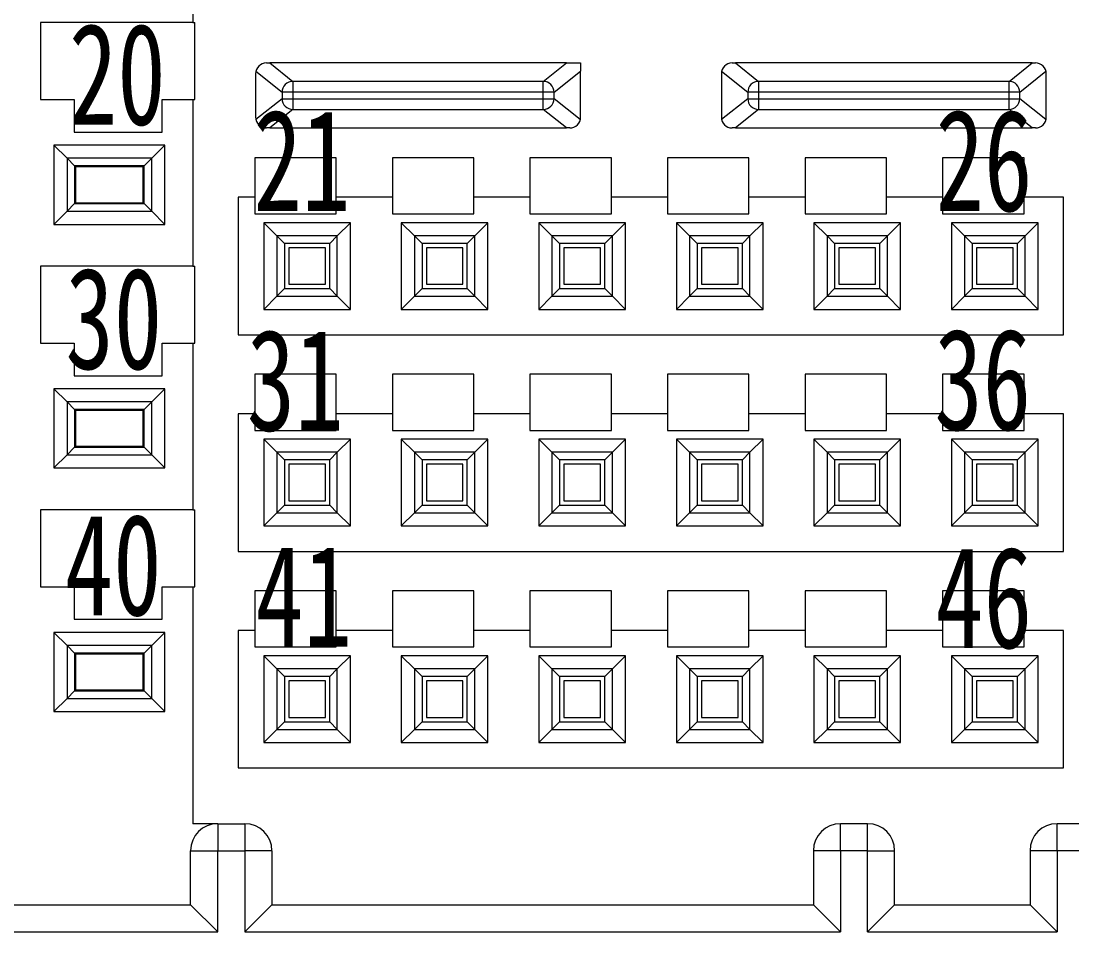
# Model space of a CAD drawing. Header units: inches. Extents: x 47316 to 59086, y 3141 to 11743.
# Drawn here: x 55402.85 to 55426.13, y 9775.68 to 9795.87 of the extents above; entities that cross this region are included whole.
import ezdxf

# ---------------------------------------------------------------- set-up
doc = ezdxf.new("R2010")
doc.units = ezdxf.units.IN
doc.header["$MEASUREMENT"] = 0
doc.layers.add('_BLACK_HOLE', color=7, linetype='Continuous')
doc.styles.get("Standard").update_dxf_attribs({"font": ''})
doc.styles.get('Standard').set_extended_font_data('SimSun')

msp = doc.modelspace()

# ---------------------------------------------------------------- linework, layer by layer
at = {"layer": '_BLACK_HOLE', "color": 0, "lineweight": 15, "ltscale": 0.076875}
for p, q in [((55406.65, 9799.531), (55406.65, 9795.841)), ((55406.65, 9794.131), (55406.65, 9790.441)), ((55406.65, 9788.731), (55406.65, 9785.041))]:
    msp.add_line(p, q, dxfattribs=at)
at = {"layer": '_BLACK_HOLE', "color": 0, "lineweight": 15, "ltscale": 0.035625}
for p, q in [((55403.275, 9795.841), (55403.275, 9794.131)), ((55406.695, 9794.131), (55406.695, 9795.841)), ((55403.275, 9790.441), (55403.275, 9788.731)), ((55406.695, 9788.731), (55406.695, 9790.441)), ((55403.275, 9785.041), (55403.275, 9783.331)), ((55406.695, 9783.331), (55406.695, 9785.041))]:
    msp.add_line(p, q, dxfattribs=at)
at = {"layer": '_BLACK_HOLE', "color": 0, "lineweight": 15, "ltscale": 0.070312}
for p, q in [((55406.65, 9795.841), (55403.275, 9795.841)), ((55406.65, 9790.441), (55403.275, 9790.441)), ((55406.65, 9785.041), (55403.275, 9785.041))]:
    msp.add_line(p, q, dxfattribs=at)
at = {"layer": '_BLACK_HOLE', "color": 0, "lineweight": 15, "ltscale": 0.000938416}
for p, q in [((55406.65, 9795.841), (55406.695, 9795.841)), ((55406.65, 9794.131), (55406.695, 9794.131)), ((55406.65, 9790.441), (55406.695, 9790.441)), ((55406.65, 9788.731), (55406.695, 9788.731)), ((55406.65, 9785.041), (55406.695, 9785.041)), ((55406.65, 9783.331), (55406.695, 9783.331))]:
    msp.add_line(p, q, dxfattribs=at)
at = {"layer": '_BLACK_HOLE', "color": 0, "lineweight": 15, "ltscale": 0.001556}
for p, q in [((55408.285, 9794.941), (55408.36, 9794.941)), ((55418.605, 9794.941), (55418.68, 9794.941)), ((55425.25, 9794.941), (55425.325, 9794.941)), ((55408.36, 9793.501), (55408.285, 9793.501)), ((55415.005, 9793.501), (55414.93, 9793.501)), ((55418.68, 9793.501), (55418.605, 9793.501)), ((55425.325, 9793.501), (55425.25, 9793.501))]:
    msp.add_line(p, q, dxfattribs=at)
at = {"layer": '_BLACK_HOLE', "color": 0, "lineweight": 15, "ltscale": 0.136887}
for p, q in [((55414.93, 9794.941), (55408.36, 9794.941)), ((55425.25, 9794.941), (55418.68, 9794.941)), ((55408.36, 9793.501), (55414.93, 9793.501)), ((55418.68, 9793.501), (55425.25, 9793.501))]:
    msp.add_line(p, q, dxfattribs=at)
at = {"layer": '_BLACK_HOLE', "color": 0, "lineweight": 15, "ltscale": 0.013626}
for p, q in [((55408.36, 9794.941), (55408.87, 9794.533)), ((55424.74, 9794.533), (55425.25, 9794.941)), ((55408.87, 9793.91), (55408.36, 9793.501)), ((55425.25, 9793.501), (55424.74, 9793.91))]:
    msp.add_line(p, q, dxfattribs=at)
at = {"layer": '_BLACK_HOLE', "color": 0, "lineweight": 15, "ltscale": 0.013627}
for p, q in [((55414.419, 9794.533), (55414.93, 9794.941)), ((55418.68, 9794.941), (55419.19, 9794.533))]:
    msp.add_line(p, q, dxfattribs=at)
at = {"layer": '_BLACK_HOLE', "color": 0, "lineweight": 15, "ltscale": 0.006557}
msp.add_line((55414.93, 9794.941), (55415.245, 9794.941), dxfattribs=at)
at = {"layer": '_BLACK_HOLE', "color": 0, "lineweight": 15, "ltscale": 0.003741}
msp.add_line((55415.245, 9794.941), (55415.245, 9794.762), dxfattribs=at)
at = {"layer": '_BLACK_HOLE', "color": 0, "lineweight": 15, "ltscale": 0.02}
for p, q in [((55408.045, 9794.701), (55408.045, 9793.741)), ((55418.365, 9794.701), (55418.365, 9793.741)), ((55425.565, 9793.741), (55425.565, 9794.701))]:
    msp.add_line(p, q, dxfattribs=at)
at = {"layer": '_BLACK_HOLE', "color": 0, "lineweight": 15, "ltscale": 0.015461}
for p, q in [((55408.051, 9794.757), (55408.631, 9794.293)), ((55418.371, 9794.757), (55418.951, 9794.293)), ((55424.979, 9794.293), (55425.559, 9794.757)), ((55408.631, 9794.15), (55408.051, 9793.686)), ((55415.239, 9793.686), (55414.659, 9794.15)), ((55418.951, 9794.15), (55418.371, 9793.686)), ((55425.559, 9793.686), (55424.979, 9794.15))]:
    msp.add_line(p, q, dxfattribs=at)
at = {"layer": '_BLACK_HOLE', "color": 0, "lineweight": 15, "ltscale": 0.015633}
msp.add_line((55414.659, 9794.293), (55415.245, 9794.762), dxfattribs=at)
at = {"layer": '_BLACK_HOLE', "color": 0, "lineweight": 15, "ltscale": 0.021259}
msp.add_line((55415.245, 9793.741), (55415.245, 9794.762), dxfattribs=at)
at = {"layer": '_BLACK_HOLE', "color": 0, "lineweight": 15, "ltscale": 0.115605}
for p, q in [((55414.419, 9794.533), (55408.87, 9794.533)), ((55424.74, 9794.533), (55419.19, 9794.533)), ((55414.419, 9794.293), (55408.87, 9794.293)), ((55408.87, 9794.15), (55414.419, 9794.15)), ((55424.74, 9794.293), (55419.19, 9794.293)), ((55419.19, 9794.15), (55424.74, 9794.15)), ((55408.87, 9793.91), (55414.419, 9793.91)), ((55419.19, 9793.91), (55424.74, 9793.91))]:
    msp.add_line(p, q, dxfattribs=at)
at = {"layer": '_BLACK_HOLE', "color": 0, "lineweight": 15, "ltscale": 0.004994}
for p, q in [((55408.87, 9794.533), (55408.87, 9794.293)), ((55414.419, 9794.293), (55414.419, 9794.533)), ((55419.19, 9794.533), (55419.19, 9794.293)), ((55424.74, 9794.293), (55424.74, 9794.533))]:
    msp.add_line(p, q, dxfattribs=at)
at = {"layer": '_BLACK_HOLE', "color": 0, "lineweight": 15, "ltscale": 0.015625}
for p, q in [((55403.275, 9794.131), (55404.025, 9794.131)), ((55403.275, 9788.731), (55404.025, 9788.731)), ((55403.275, 9783.331), (55404.025, 9783.331))]:
    msp.add_line(p, q, dxfattribs=at)
at = {"layer": '_BLACK_HOLE', "color": 0, "lineweight": 15, "ltscale": 0.015}
for p, q in [((55404.025, 9794.131), (55404.025, 9793.411)), ((55405.975, 9793.411), (55405.975, 9794.131)), ((55404.025, 9788.731), (55404.025, 9788.011)), ((55405.975, 9788.011), (55405.975, 9788.731)), ((55404.025, 9783.331), (55404.025, 9782.611)), ((55405.975, 9782.611), (55405.975, 9783.331))]:
    msp.add_line(p, q, dxfattribs=at)
at = {"layer": '_BLACK_HOLE', "color": 0, "lineweight": 15, "ltscale": 0.014063}
for p, q in [((55405.975, 9794.131), (55406.65, 9794.131)), ((55405.975, 9788.731), (55406.65, 9788.731)), ((55405.975, 9783.331), (55406.65, 9783.331))]:
    msp.add_line(p, q, dxfattribs=at)
at = {"layer": '_BLACK_HOLE', "color": 0, "lineweight": 15, "ltscale": 0.002988}
for p, q in [((55408.631, 9794.293), (55408.631, 9794.15)), ((55408.87, 9794.293), (55408.87, 9794.15)), ((55414.419, 9794.15), (55414.419, 9794.293)), ((55414.659, 9794.15), (55414.659, 9794.293)), ((55418.951, 9794.293), (55418.951, 9794.15)), ((55419.19, 9794.293), (55419.19, 9794.15)), ((55424.74, 9794.15), (55424.74, 9794.293)), ((55424.979, 9794.15), (55424.979, 9794.293))]:
    msp.add_line(p, q, dxfattribs=at)
at = {"layer": '_BLACK_HOLE', "color": 0, "lineweight": 15, "ltscale": 0.00499}
for p, q in [((55408.87, 9794.293), (55408.631, 9794.293)), ((55408.631, 9794.15), (55408.87, 9794.15)), ((55424.979, 9794.293), (55424.74, 9794.293)), ((55424.74, 9794.15), (55424.979, 9794.15))]:
    msp.add_line(p, q, dxfattribs=at)
at = {"layer": '_BLACK_HOLE', "color": 0, "lineweight": 15, "ltscale": 0.004993}
for p, q in [((55408.87, 9794.15), (55408.87, 9793.91)), ((55414.419, 9793.91), (55414.419, 9794.15)), ((55419.19, 9794.15), (55419.19, 9793.91)), ((55424.74, 9793.91), (55424.74, 9794.15))]:
    msp.add_line(p, q, dxfattribs=at)
at = {"layer": '_BLACK_HOLE', "color": 0, "lineweight": 15, "ltscale": 0.004991}
for p, q in [((55414.659, 9794.293), (55414.419, 9794.293)), ((55414.419, 9794.15), (55414.659, 9794.15)), ((55419.19, 9794.293), (55418.951, 9794.293)), ((55418.951, 9794.15), (55419.19, 9794.15))]:
    msp.add_line(p, q, dxfattribs=at)
at = {"layer": '_BLACK_HOLE', "color": 0, "lineweight": 15, "ltscale": 0.013628}
for p, q in [((55414.93, 9793.501), (55414.419, 9793.91)), ((55419.19, 9793.91), (55418.68, 9793.501))]:
    msp.add_line(p, q, dxfattribs=at)
at = {"layer": '_BLACK_HOLE', "color": 0, "lineweight": 15, "ltscale": 0.040625}
for p, q in [((55404.025, 9793.411), (55405.975, 9793.411)), ((55404.025, 9788.011), (55405.975, 9788.011)), ((55404.025, 9782.611), (55405.975, 9782.611))]:
    msp.add_line(p, q, dxfattribs=at)
at = {"layer": '_BLACK_HOLE', "color": 0, "lineweight": 15, "ltscale": 0.036501}
for p, q in [((55403.575, 9793.117), (55403.575, 9791.365)), ((55406.035, 9791.365), (55406.035, 9793.117)), ((55403.575, 9787.717), (55403.575, 9785.965)), ((55406.035, 9785.965), (55406.035, 9787.717)), ((55403.575, 9782.317), (55403.575, 9780.565)), ((55406.035, 9780.565), (55406.035, 9782.317))]:
    msp.add_line(p, q, dxfattribs=at)
at = {"layer": '_BLACK_HOLE', "color": 0, "lineweight": 15, "ltscale": 0.051251}
for p, q in [((55406.035, 9793.117), (55403.575, 9793.117)), ((55403.575, 9791.365), (55406.035, 9791.365)), ((55406.035, 9787.717), (55403.575, 9787.717)), ((55403.575, 9785.965), (55406.035, 9785.965)), ((55406.035, 9782.317), (55403.575, 9782.317)), ((55403.575, 9780.565), (55406.035, 9780.565))]:
    msp.add_line(p, q, dxfattribs=at)
at = {"layer": '_BLACK_HOLE', "color": 0, "lineweight": 15, "ltscale": 0.008536}
for p, q in [((55403.865, 9792.828), (55403.575, 9793.117)), ((55405.745, 9792.828), (55406.035, 9793.117)), ((55403.865, 9791.655), (55403.575, 9791.365)), ((55405.745, 9791.655), (55406.035, 9791.365)), ((55408.515, 9791.112), (55408.225, 9791.401)), ((55409.855, 9791.112), (55410.145, 9791.401)), ((55414.611, 9791.112), (55414.321, 9791.401)), ((55415.951, 9791.112), (55416.241, 9791.401)), ((55417.659, 9791.112), (55417.369, 9791.401)), ((55418.999, 9791.112), (55419.289, 9791.401)), ((55423.755, 9791.112), (55423.465, 9791.401)), ((55425.095, 9791.112), (55425.385, 9791.401)), ((55408.515, 9789.771), (55408.225, 9789.481)), ((55409.855, 9789.771), (55410.145, 9789.481)), ((55414.611, 9789.771), (55414.321, 9789.481)), ((55415.951, 9789.771), (55416.241, 9789.481)), ((55417.659, 9789.771), (55417.369, 9789.481)), ((55418.999, 9789.771), (55419.289, 9789.481)), ((55423.755, 9789.771), (55423.465, 9789.481)), ((55425.095, 9789.771), (55425.385, 9789.481)), ((55403.865, 9787.428), (55403.575, 9787.717)), ((55405.745, 9787.428), (55406.035, 9787.717)), ((55408.515, 9786.312), (55408.225, 9786.601)), ((55409.855, 9786.312), (55410.145, 9786.601)), ((55414.611, 9786.312), (55414.321, 9786.601)), ((55415.951, 9786.312), (55416.241, 9786.601)), ((55417.659, 9786.312), (55417.369, 9786.601)), ((55418.999, 9786.312), (55419.289, 9786.601)), ((55423.755, 9786.312), (55423.465, 9786.601)), ((55425.095, 9786.312), (55425.385, 9786.601)), ((55403.865, 9786.255), (55403.575, 9785.965)), ((55405.745, 9786.255), (55406.035, 9785.965)), ((55408.515, 9784.971), (55408.225, 9784.681)), ((55409.855, 9784.971), (55410.145, 9784.681)), ((55414.611, 9784.971), (55414.321, 9784.681)), ((55415.951, 9784.971), (55416.241, 9784.681)), ((55417.659, 9784.971), (55417.369, 9784.681)), ((55418.999, 9784.971), (55419.289, 9784.681)), ((55423.755, 9784.971), (55423.465, 9784.681)), ((55425.095, 9784.971), (55425.385, 9784.681)), ((55403.865, 9782.028), (55403.575, 9782.317)), ((55405.745, 9782.028), (55406.035, 9782.317)), ((55408.515, 9781.512), (55408.225, 9781.801)), ((55409.855, 9781.512), (55410.145, 9781.801)), ((55414.611, 9781.512), (55414.321, 9781.801)), ((55415.951, 9781.512), (55416.241, 9781.801)), ((55417.659, 9781.512), (55417.369, 9781.801)), ((55418.999, 9781.512), (55419.289, 9781.801)), ((55423.755, 9781.512), (55423.465, 9781.801)), ((55425.095, 9781.512), (55425.385, 9781.801)), ((55403.865, 9780.855), (55403.575, 9780.565)), ((55405.745, 9780.855), (55406.035, 9780.565)), ((55408.515, 9780.171), (55408.225, 9779.881)), ((55409.855, 9780.171), (55410.145, 9779.881)), ((55414.611, 9780.171), (55414.321, 9779.881)), ((55415.951, 9780.171), (55416.241, 9779.881)), ((55417.659, 9780.171), (55417.369, 9779.881)), ((55418.999, 9780.171), (55419.289, 9779.881)), ((55423.755, 9780.171), (55423.465, 9779.881)), ((55425.095, 9780.171), (55425.385, 9779.881))]:
    msp.add_line(p, q, dxfattribs=at)
at = {"layer": '_BLACK_HOLE', "color": 0, "lineweight": 15, "ltscale": 0.024429}
for p, q in [((55403.865, 9792.828), (55403.865, 9791.655)), ((55405.745, 9791.655), (55405.745, 9792.828)), ((55403.865, 9787.428), (55403.865, 9786.255)), ((55405.745, 9786.255), (55405.745, 9787.428)), ((55403.865, 9782.028), (55403.865, 9780.855)), ((55405.745, 9780.855), (55405.745, 9782.028))]:
    msp.add_line(p, q, dxfattribs=at)
at = {"layer": '_BLACK_HOLE', "color": 0, "lineweight": 15, "ltscale": 0.039178}
for p, q in [((55405.745, 9792.828), (55403.865, 9792.828)), ((55403.865, 9791.655), (55405.745, 9791.655)), ((55405.745, 9787.428), (55403.865, 9787.428)), ((55403.865, 9786.255), (55405.745, 9786.255)), ((55405.745, 9782.028), (55403.865, 9782.028)), ((55403.865, 9780.855), (55405.745, 9780.855))]:
    msp.add_line(p, q, dxfattribs=at)
at = {"layer": '_BLACK_HOLE', "color": 0, "lineweight": 15, "ltscale": 0.005}
for p, q in [((55404.034, 9792.658), (55403.865, 9792.828)), ((55405.576, 9792.658), (55405.745, 9792.828)), ((55404.034, 9791.825), (55403.865, 9791.655)), ((55405.576, 9791.825), (55405.745, 9791.655)), ((55408.684, 9790.942), (55408.515, 9791.112)), ((55409.686, 9790.942), (55409.855, 9791.112)), ((55411.732, 9790.942), (55411.563, 9791.112)), ((55412.734, 9790.942), (55412.903, 9791.112)), ((55414.78, 9790.942), (55414.611, 9791.112)), ((55415.782, 9790.942), (55415.951, 9791.112)), ((55417.828, 9790.942), (55417.659, 9791.112)), ((55418.83, 9790.942), (55418.999, 9791.112)), ((55420.876, 9790.942), (55420.707, 9791.112)), ((55421.878, 9790.942), (55422.047, 9791.112)), ((55423.924, 9790.942), (55423.755, 9791.112)), ((55424.926, 9790.942), (55425.095, 9791.112)), ((55408.684, 9789.941), (55408.515, 9789.771)), ((55409.686, 9789.941), (55409.855, 9789.771)), ((55411.732, 9789.941), (55411.563, 9789.771)), ((55412.734, 9789.941), (55412.903, 9789.771)), ((55414.78, 9789.941), (55414.611, 9789.771)), ((55415.782, 9789.941), (55415.951, 9789.771)), ((55417.828, 9789.941), (55417.659, 9789.771)), ((55418.83, 9789.941), (55418.999, 9789.771)), ((55420.876, 9789.941), (55420.707, 9789.771)), ((55421.878, 9789.941), (55422.047, 9789.771)), ((55423.924, 9789.941), (55423.755, 9789.771)), ((55424.926, 9789.941), (55425.095, 9789.771)), ((55404.034, 9787.258), (55403.865, 9787.428)), ((55405.576, 9787.258), (55405.745, 9787.428)), ((55404.034, 9786.425), (55403.865, 9786.255)), ((55405.576, 9786.425), (55405.745, 9786.255)), ((55408.684, 9786.142), (55408.515, 9786.312)), ((55409.686, 9786.142), (55409.855, 9786.312)), ((55411.732, 9786.142), (55411.563, 9786.312)), ((55412.734, 9786.142), (55412.903, 9786.312)), ((55414.78, 9786.142), (55414.611, 9786.312)), ((55415.782, 9786.142), (55415.951, 9786.312)), ((55417.828, 9786.142), (55417.659, 9786.312)), ((55418.83, 9786.142), (55418.999, 9786.312)), ((55420.876, 9786.142), (55420.707, 9786.312)), ((55421.878, 9786.142), (55422.047, 9786.312)), ((55423.924, 9786.142), (55423.755, 9786.312)), ((55424.926, 9786.142), (55425.095, 9786.312)), ((55408.684, 9785.141), (55408.515, 9784.971)), ((55409.686, 9785.141), (55409.855, 9784.971)), ((55411.732, 9785.141), (55411.563, 9784.971)), ((55412.734, 9785.141), (55412.903, 9784.971)), ((55414.78, 9785.141), (55414.611, 9784.971)), ((55415.782, 9785.141), (55415.951, 9784.971)), ((55417.828, 9785.141), (55417.659, 9784.971)), ((55418.83, 9785.141), (55418.999, 9784.971)), ((55420.876, 9785.141), (55420.707, 9784.971)), ((55421.878, 9785.141), (55422.047, 9784.971)), ((55423.924, 9785.141), (55423.755, 9784.971)), ((55424.926, 9785.141), (55425.095, 9784.971)), ((55404.034, 9781.858), (55403.865, 9782.028)), ((55405.576, 9781.858), (55405.745, 9782.028)), ((55408.684, 9781.342), (55408.515, 9781.512)), ((55409.686, 9781.342), (55409.855, 9781.512)), ((55411.732, 9781.342), (55411.563, 9781.512)), ((55412.734, 9781.342), (55412.903, 9781.512)), ((55414.78, 9781.342), (55414.611, 9781.512)), ((55415.782, 9781.342), (55415.951, 9781.512)), ((55417.828, 9781.342), (55417.659, 9781.512)), ((55418.83, 9781.342), (55418.999, 9781.512)), ((55420.876, 9781.342), (55420.707, 9781.512)), ((55421.878, 9781.342), (55422.047, 9781.512)), ((55423.924, 9781.342), (55423.755, 9781.512)), ((55424.926, 9781.342), (55425.095, 9781.512)), ((55404.034, 9781.025), (55403.865, 9780.855)), ((55405.576, 9781.025), (55405.745, 9780.855)), ((55408.684, 9780.341), (55408.515, 9780.171)), ((55409.686, 9780.341), (55409.855, 9780.171)), ((55411.732, 9780.341), (55411.563, 9780.171)), ((55412.734, 9780.341), (55412.903, 9780.171)), ((55414.78, 9780.341), (55414.611, 9780.171)), ((55415.782, 9780.341), (55415.951, 9780.171)), ((55417.828, 9780.341), (55417.659, 9780.171)), ((55418.83, 9780.341), (55418.999, 9780.171)), ((55420.876, 9780.341), (55420.707, 9780.171)), ((55421.878, 9780.341), (55422.047, 9780.171)), ((55423.924, 9780.341), (55423.755, 9780.171)), ((55424.926, 9780.341), (55425.095, 9780.171))]:
    msp.add_line(p, q, dxfattribs=at)
at = {"layer": '_BLACK_HOLE', "color": 0, "lineweight": 15, "ltscale": 0.01825}
for p, q in [((55408.027, 9792.841), (55408.027, 9791.965)), ((55409.833, 9791.965), (55409.833, 9792.841)), ((55411.075, 9792.841), (55411.075, 9791.965)), ((55412.881, 9791.965), (55412.881, 9792.841)), ((55414.123, 9792.841), (55414.123, 9791.965)), ((55415.929, 9791.965), (55415.929, 9792.841)), ((55417.171, 9792.841), (55417.171, 9791.965)), ((55418.977, 9791.965), (55418.977, 9792.841)), ((55420.219, 9792.841), (55420.219, 9791.965)), ((55422.025, 9791.965), (55422.025, 9792.841)), ((55423.267, 9792.841), (55423.267, 9791.965)), ((55425.073, 9791.965), (55425.073, 9792.841)), ((55425.949, 9791.965), (55425.073, 9791.965)), ((55408.027, 9788.041), (55408.027, 9787.165)), ((55409.833, 9787.165), (55409.833, 9788.041)), ((55411.075, 9788.041), (55411.075, 9787.165)), ((55412.881, 9787.165), (55412.881, 9788.041)), ((55414.123, 9788.041), (55414.123, 9787.165)), ((55415.929, 9787.165), (55415.929, 9788.041)), ((55417.171, 9788.041), (55417.171, 9787.165)), ((55418.977, 9787.165), (55418.977, 9788.041)), ((55420.219, 9788.041), (55420.219, 9787.165)), ((55422.025, 9787.165), (55422.025, 9788.041)), ((55423.267, 9788.041), (55423.267, 9787.165)), ((55425.073, 9787.165), (55425.073, 9788.041)), ((55425.949, 9787.165), (55425.073, 9787.165)), ((55408.027, 9783.241), (55408.027, 9782.365)), ((55409.833, 9782.365), (55409.833, 9783.241)), ((55411.075, 9783.241), (55411.075, 9782.365)), ((55412.881, 9782.365), (55412.881, 9783.241)), ((55414.123, 9783.241), (55414.123, 9782.365)), ((55415.929, 9782.365), (55415.929, 9783.241)), ((55417.171, 9783.241), (55417.171, 9782.365)), ((55418.977, 9782.365), (55418.977, 9783.241)), ((55420.219, 9783.241), (55420.219, 9782.365)), ((55422.025, 9782.365), (55422.025, 9783.241)), ((55423.267, 9783.241), (55423.267, 9782.365)), ((55425.073, 9782.365), (55425.073, 9783.241)), ((55425.949, 9782.365), (55425.073, 9782.365))]:
    msp.add_line(p, q, dxfattribs=at)
at = {"layer": '_BLACK_HOLE', "color": 0, "lineweight": 15, "ltscale": 0.037625}
for p, q in [((55409.833, 9792.841), (55408.027, 9792.841)), ((55412.881, 9792.841), (55411.075, 9792.841)), ((55415.929, 9792.841), (55414.123, 9792.841)), ((55418.977, 9792.841), (55417.171, 9792.841)), ((55422.025, 9792.841), (55420.219, 9792.841)), ((55425.073, 9792.841), (55423.267, 9792.841)), ((55408.027, 9791.599), (55409.833, 9791.599)), ((55411.075, 9791.599), (55412.881, 9791.599)), ((55414.123, 9791.599), (55415.929, 9791.599)), ((55417.171, 9791.599), (55418.977, 9791.599)), ((55420.219, 9791.599), (55422.025, 9791.599)), ((55423.267, 9791.599), (55425.073, 9791.599)), ((55409.833, 9788.041), (55408.027, 9788.041)), ((55412.881, 9788.041), (55411.075, 9788.041)), ((55415.929, 9788.041), (55414.123, 9788.041)), ((55418.977, 9788.041), (55417.171, 9788.041)), ((55422.025, 9788.041), (55420.219, 9788.041)), ((55425.073, 9788.041), (55423.267, 9788.041)), ((55408.027, 9786.799), (55409.833, 9786.799)), ((55411.075, 9786.799), (55412.881, 9786.799)), ((55414.123, 9786.799), (55415.929, 9786.799)), ((55417.171, 9786.799), (55418.977, 9786.799)), ((55420.219, 9786.799), (55422.025, 9786.799)), ((55423.267, 9786.799), (55425.073, 9786.799)), ((55409.833, 9783.241), (55408.027, 9783.241)), ((55412.881, 9783.241), (55411.075, 9783.241)), ((55415.929, 9783.241), (55414.123, 9783.241)), ((55418.977, 9783.241), (55417.171, 9783.241)), ((55422.025, 9783.241), (55420.219, 9783.241)), ((55425.073, 9783.241), (55423.267, 9783.241)), ((55408.027, 9781.999), (55409.833, 9781.999)), ((55411.075, 9781.999), (55412.881, 9781.999)), ((55414.123, 9781.999), (55415.929, 9781.999)), ((55417.171, 9781.999), (55418.977, 9781.999)), ((55420.219, 9781.999), (55422.025, 9781.999)), ((55423.267, 9781.999), (55425.073, 9781.999))]:
    msp.add_line(p, q, dxfattribs=at)
at = {"layer": '_BLACK_HOLE', "color": 0, "lineweight": 15, "ltscale": 0.017358}
for p, q in [((55404.034, 9792.658), (55404.034, 9791.825)), ((55405.576, 9791.825), (55405.576, 9792.658)), ((55404.034, 9787.258), (55404.034, 9786.425)), ((55405.576, 9786.425), (55405.576, 9787.258)), ((55404.034, 9781.858), (55404.034, 9781.025)), ((55405.576, 9781.025), (55405.576, 9781.858))]:
    msp.add_line(p, q, dxfattribs=at)
at = {"layer": '_BLACK_HOLE', "color": 0, "lineweight": 15, "ltscale": 0.032108}
for p, q in [((55405.576, 9792.658), (55404.034, 9792.658)), ((55404.034, 9791.825), (55405.576, 9791.825)), ((55405.576, 9787.258), (55404.034, 9787.258)), ((55404.034, 9786.425), (55405.576, 9786.425)), ((55405.576, 9781.858), (55404.034, 9781.858)), ((55404.034, 9781.025), (55405.576, 9781.025))]:
    msp.add_line(p, q, dxfattribs=at)
at = {"layer": '_BLACK_HOLE', "color": 0, "lineweight": 15, "ltscale": 0.016499}
for p, q in [((55404.055, 9792.637), (55404.055, 9791.845)), ((55405.555, 9791.845), (55405.555, 9792.637)), ((55404.055, 9787.237), (55404.055, 9786.445)), ((55405.555, 9786.445), (55405.555, 9787.237)), ((55404.055, 9781.837), (55404.055, 9781.045)), ((55405.555, 9781.045), (55405.555, 9781.837))]:
    msp.add_line(p, q, dxfattribs=at)
at = {"layer": '_BLACK_HOLE', "color": 0, "lineweight": 15, "ltscale": 0.03125}
for p, q in [((55405.555, 9792.637), (55404.055, 9792.637)), ((55404.055, 9791.845), (55405.555, 9791.845)), ((55405.555, 9787.237), (55404.055, 9787.237)), ((55404.055, 9786.445), (55405.555, 9786.445)), ((55405.555, 9781.837), (55404.055, 9781.837)), ((55404.055, 9781.045), (55405.555, 9781.045))]:
    msp.add_line(p, q, dxfattribs=at)
at = {"layer": '_BLACK_HOLE', "color": 0, "lineweight": 15, "ltscale": 0.063499}
for p, q in [((55407.661, 9791.965), (55407.661, 9788.917)), ((55425.949, 9788.917), (55425.949, 9791.965)), ((55407.661, 9787.165), (55407.661, 9784.117)), ((55425.949, 9784.117), (55425.949, 9787.165)), ((55407.661, 9782.365), (55407.661, 9779.317)), ((55425.949, 9779.317), (55425.949, 9782.365))]:
    msp.add_line(p, q, dxfattribs=at)
at = {"layer": '_BLACK_HOLE', "color": 0, "lineweight": 15, "ltscale": 0.007625}
for p, q in [((55408.027, 9791.965), (55407.661, 9791.965)), ((55408.027, 9791.965), (55408.027, 9791.599)), ((55409.833, 9791.599), (55409.833, 9791.965)), ((55411.075, 9791.965), (55411.075, 9791.599)), ((55412.881, 9791.599), (55412.881, 9791.965)), ((55414.123, 9791.965), (55414.123, 9791.599)), ((55415.929, 9791.599), (55415.929, 9791.965)), ((55417.171, 9791.965), (55417.171, 9791.599)), ((55418.977, 9791.599), (55418.977, 9791.965)), ((55420.219, 9791.965), (55420.219, 9791.599)), ((55422.025, 9791.599), (55422.025, 9791.965)), ((55423.267, 9791.965), (55423.267, 9791.599)), ((55425.073, 9791.599), (55425.073, 9791.965)), ((55408.027, 9787.165), (55407.661, 9787.165)), ((55408.027, 9787.165), (55408.027, 9786.799)), ((55409.833, 9786.799), (55409.833, 9787.165)), ((55411.075, 9787.165), (55411.075, 9786.799)), ((55412.881, 9786.799), (55412.881, 9787.165)), ((55414.123, 9787.165), (55414.123, 9786.799)), ((55415.929, 9786.799), (55415.929, 9787.165)), ((55417.171, 9787.165), (55417.171, 9786.799)), ((55418.977, 9786.799), (55418.977, 9787.165)), ((55420.219, 9787.165), (55420.219, 9786.799)), ((55422.025, 9786.799), (55422.025, 9787.165)), ((55423.267, 9787.165), (55423.267, 9786.799)), ((55425.073, 9786.799), (55425.073, 9787.165)), ((55408.027, 9782.365), (55407.661, 9782.365)), ((55408.027, 9782.365), (55408.027, 9781.999)), ((55409.833, 9781.999), (55409.833, 9782.365)), ((55411.075, 9782.365), (55411.075, 9781.999)), ((55412.881, 9781.999), (55412.881, 9782.365)), ((55414.123, 9782.365), (55414.123, 9781.999)), ((55415.929, 9781.999), (55415.929, 9782.365)), ((55417.171, 9782.365), (55417.171, 9781.999)), ((55418.977, 9781.999), (55418.977, 9782.365)), ((55420.219, 9782.365), (55420.219, 9781.999)), ((55422.025, 9781.999), (55422.025, 9782.365)), ((55423.267, 9782.365), (55423.267, 9781.999)), ((55425.073, 9781.999), (55425.073, 9782.365))]:
    msp.add_line(p, q, dxfattribs=at)
at = {"layer": '_BLACK_HOLE', "color": 0, "lineweight": 15, "ltscale": 0.025874}
for p, q in [((55411.075, 9791.965), (55409.833, 9791.965)), ((55417.171, 9791.965), (55415.929, 9791.965)), ((55420.219, 9791.965), (55418.977, 9791.965)), ((55411.075, 9787.165), (55409.833, 9787.165)), ((55417.171, 9787.165), (55415.929, 9787.165)), ((55420.219, 9787.165), (55418.977, 9787.165)), ((55411.075, 9782.365), (55409.833, 9782.365)), ((55417.171, 9782.365), (55415.929, 9782.365)), ((55420.219, 9782.365), (55418.977, 9782.365))]:
    msp.add_line(p, q, dxfattribs=at)
at = {"layer": '_BLACK_HOLE', "color": 0, "lineweight": 15, "ltscale": 0.025876}
for p, q in [((55414.123, 9791.965), (55412.881, 9791.965)), ((55423.267, 9791.965), (55422.025, 9791.965)), ((55414.123, 9787.165), (55412.881, 9787.165)), ((55423.267, 9787.165), (55422.025, 9787.165)), ((55414.123, 9782.365), (55412.881, 9782.365)), ((55423.267, 9782.365), (55422.025, 9782.365))]:
    msp.add_line(p, q, dxfattribs=at)
at = {"layer": '_BLACK_HOLE', "color": 0, "lineweight": 15, "ltscale": 0.039999}
for p, q in [((55408.225, 9791.401), (55408.225, 9789.481)), ((55410.145, 9789.481), (55410.145, 9791.401)), ((55411.273, 9791.401), (55411.273, 9789.481)), ((55413.193, 9791.401), (55411.273, 9791.401)), ((55413.193, 9789.481), (55413.193, 9791.401)), ((55414.321, 9791.401), (55414.321, 9789.481)), ((55416.241, 9789.481), (55416.241, 9791.401)), ((55417.369, 9791.401), (55417.369, 9789.481)), ((55419.289, 9789.481), (55419.289, 9791.401)), ((55420.417, 9791.401), (55420.417, 9789.481)), ((55422.337, 9791.401), (55420.417, 9791.401)), ((55422.337, 9789.481), (55422.337, 9791.401)), ((55423.465, 9791.401), (55423.465, 9789.481)), ((55425.385, 9789.481), (55425.385, 9791.401)), ((55411.273, 9789.481), (55413.193, 9789.481)), ((55420.417, 9789.481), (55422.337, 9789.481)), ((55408.225, 9786.601), (55408.225, 9784.681)), ((55410.145, 9784.681), (55410.145, 9786.601)), ((55411.273, 9786.601), (55411.273, 9784.681)), ((55413.193, 9786.601), (55411.273, 9786.601)), ((55413.193, 9784.681), (55413.193, 9786.601)), ((55414.321, 9786.601), (55414.321, 9784.681)), ((55416.241, 9784.681), (55416.241, 9786.601)), ((55417.369, 9786.601), (55417.369, 9784.681)), ((55419.289, 9784.681), (55419.289, 9786.601)), ((55420.417, 9786.601), (55420.417, 9784.681)), ((55422.337, 9786.601), (55420.417, 9786.601)), ((55422.337, 9784.681), (55422.337, 9786.601)), ((55423.465, 9786.601), (55423.465, 9784.681)), ((55425.385, 9784.681), (55425.385, 9786.601)), ((55411.273, 9784.681), (55413.193, 9784.681)), ((55420.417, 9784.681), (55422.337, 9784.681)), ((55408.225, 9781.801), (55408.225, 9779.881)), ((55410.145, 9779.881), (55410.145, 9781.801)), ((55411.273, 9781.801), (55411.273, 9779.881)), ((55413.193, 9781.801), (55411.273, 9781.801)), ((55413.193, 9779.881), (55413.193, 9781.801)), ((55414.321, 9781.801), (55414.321, 9779.881)), ((55416.241, 9779.881), (55416.241, 9781.801)), ((55417.369, 9781.801), (55417.369, 9779.881)), ((55419.289, 9779.881), (55419.289, 9781.801)), ((55420.417, 9781.801), (55420.417, 9779.881)), ((55422.337, 9781.801), (55420.417, 9781.801)), ((55422.337, 9779.881), (55422.337, 9781.801)), ((55423.465, 9781.801), (55423.465, 9779.881)), ((55425.385, 9779.881), (55425.385, 9781.801)), ((55411.273, 9779.881), (55413.193, 9779.881)), ((55420.417, 9779.881), (55422.337, 9779.881))]:
    msp.add_line(p, q, dxfattribs=at)
at = {"layer": '_BLACK_HOLE', "color": 0, "lineweight": 15, "ltscale": 0.040001}
for p, q in [((55410.145, 9791.401), (55408.225, 9791.401)), ((55416.241, 9791.401), (55414.321, 9791.401)), ((55419.289, 9791.401), (55417.369, 9791.401)), ((55425.385, 9791.401), (55423.465, 9791.401)), ((55408.225, 9789.481), (55410.145, 9789.481)), ((55414.321, 9789.481), (55416.241, 9789.481)), ((55417.369, 9789.481), (55419.289, 9789.481)), ((55423.465, 9789.481), (55425.385, 9789.481)), ((55410.145, 9786.601), (55408.225, 9786.601)), ((55416.241, 9786.601), (55414.321, 9786.601)), ((55419.289, 9786.601), (55417.369, 9786.601)), ((55425.385, 9786.601), (55423.465, 9786.601)), ((55408.225, 9784.681), (55410.145, 9784.681)), ((55414.321, 9784.681), (55416.241, 9784.681)), ((55417.369, 9784.681), (55419.289, 9784.681)), ((55423.465, 9784.681), (55425.385, 9784.681)), ((55410.145, 9781.801), (55408.225, 9781.801)), ((55416.241, 9781.801), (55414.321, 9781.801)), ((55419.289, 9781.801), (55417.369, 9781.801)), ((55425.385, 9781.801), (55423.465, 9781.801)), ((55408.225, 9779.881), (55410.145, 9779.881)), ((55414.321, 9779.881), (55416.241, 9779.881)), ((55417.369, 9779.881), (55419.289, 9779.881)), ((55423.465, 9779.881), (55425.385, 9779.881))]:
    msp.add_line(p, q, dxfattribs=at)
at = {"layer": '_BLACK_HOLE', "color": 0, "lineweight": 15, "ltscale": 0.008535}
for p, q in [((55411.563, 9791.112), (55411.273, 9791.401)), ((55412.903, 9791.112), (55413.193, 9791.401)), ((55420.707, 9791.112), (55420.417, 9791.401)), ((55422.047, 9791.112), (55422.337, 9791.401)), ((55411.563, 9789.771), (55411.273, 9789.481)), ((55412.903, 9789.771), (55413.193, 9789.481)), ((55420.707, 9789.771), (55420.417, 9789.481)), ((55422.047, 9789.771), (55422.337, 9789.481)), ((55411.563, 9786.312), (55411.273, 9786.601)), ((55412.903, 9786.312), (55413.193, 9786.601)), ((55420.707, 9786.312), (55420.417, 9786.601)), ((55422.047, 9786.312), (55422.337, 9786.601)), ((55411.563, 9784.971), (55411.273, 9784.681)), ((55412.903, 9784.971), (55413.193, 9784.681)), ((55420.707, 9784.971), (55420.417, 9784.681)), ((55422.047, 9784.971), (55422.337, 9784.681)), ((55411.563, 9781.512), (55411.273, 9781.801)), ((55412.903, 9781.512), (55413.193, 9781.801)), ((55420.707, 9781.512), (55420.417, 9781.801)), ((55422.047, 9781.512), (55422.337, 9781.801)), ((55411.563, 9780.171), (55411.273, 9779.881)), ((55412.903, 9780.171), (55413.193, 9779.881)), ((55420.707, 9780.171), (55420.417, 9779.881)), ((55422.047, 9780.171), (55422.337, 9779.881))]:
    msp.add_line(p, q, dxfattribs=at)
at = {"layer": '_BLACK_HOLE', "color": 0, "lineweight": 15, "ltscale": 0.02793}
for p, q in [((55408.515, 9791.112), (55408.515, 9789.771)), ((55409.855, 9789.771), (55409.855, 9791.112)), ((55411.563, 9791.112), (55411.563, 9789.771)), ((55412.903, 9791.112), (55411.563, 9791.112)), ((55412.903, 9789.771), (55412.903, 9791.112)), ((55414.611, 9791.112), (55414.611, 9789.771)), ((55415.951, 9789.771), (55415.951, 9791.112)), ((55417.659, 9791.112), (55417.659, 9789.771)), ((55418.999, 9789.771), (55418.999, 9791.112)), ((55420.707, 9791.112), (55420.707, 9789.771)), ((55422.047, 9791.112), (55420.707, 9791.112)), ((55422.047, 9789.771), (55422.047, 9791.112)), ((55423.755, 9791.112), (55423.755, 9789.771)), ((55425.095, 9789.771), (55425.095, 9791.112)), ((55411.563, 9789.771), (55412.903, 9789.771)), ((55420.707, 9789.771), (55422.047, 9789.771)), ((55412.903, 9786.312), (55411.563, 9786.312)), ((55422.047, 9786.312), (55420.707, 9786.312)), ((55411.563, 9784.971), (55412.903, 9784.971)), ((55420.707, 9784.971), (55422.047, 9784.971)), ((55412.903, 9781.512), (55411.563, 9781.512)), ((55422.047, 9781.512), (55420.707, 9781.512)), ((55411.563, 9780.171), (55412.903, 9780.171)), ((55420.707, 9780.171), (55422.047, 9780.171))]:
    msp.add_line(p, q, dxfattribs=at)
at = {"layer": '_BLACK_HOLE', "color": 0, "lineweight": 15, "ltscale": 0.027928}
for p, q in [((55409.855, 9791.112), (55408.515, 9791.112)), ((55415.951, 9791.112), (55414.611, 9791.112)), ((55418.999, 9791.112), (55417.659, 9791.112)), ((55425.095, 9791.112), (55423.755, 9791.112)), ((55408.515, 9789.771), (55409.855, 9789.771)), ((55414.611, 9789.771), (55415.951, 9789.771)), ((55417.659, 9789.771), (55418.999, 9789.771)), ((55423.755, 9789.771), (55425.095, 9789.771)), ((55408.515, 9786.312), (55408.515, 9784.971)), ((55409.855, 9786.312), (55408.515, 9786.312)), ((55409.855, 9784.971), (55409.855, 9786.312)), ((55411.563, 9786.312), (55411.563, 9784.971)), ((55412.903, 9784.971), (55412.903, 9786.312)), ((55414.611, 9786.312), (55414.611, 9784.971)), ((55415.951, 9786.312), (55414.611, 9786.312)), ((55415.951, 9784.971), (55415.951, 9786.312)), ((55417.659, 9786.312), (55417.659, 9784.971)), ((55418.999, 9786.312), (55417.659, 9786.312)), ((55418.999, 9784.971), (55418.999, 9786.312)), ((55420.707, 9786.312), (55420.707, 9784.971)), ((55422.047, 9784.971), (55422.047, 9786.312)), ((55423.755, 9786.312), (55423.755, 9784.971)), ((55425.095, 9786.312), (55423.755, 9786.312)), ((55425.095, 9784.971), (55425.095, 9786.312)), ((55408.515, 9784.971), (55409.855, 9784.971)), ((55414.611, 9784.971), (55415.951, 9784.971)), ((55417.659, 9784.971), (55418.999, 9784.971)), ((55423.755, 9784.971), (55425.095, 9784.971)), ((55408.515, 9781.512), (55408.515, 9780.171)), ((55409.855, 9781.512), (55408.515, 9781.512)), ((55409.855, 9780.171), (55409.855, 9781.512)), ((55411.563, 9781.512), (55411.563, 9780.171)), ((55412.903, 9780.171), (55412.903, 9781.512)), ((55414.611, 9781.512), (55414.611, 9780.171)), ((55415.951, 9781.512), (55414.611, 9781.512)), ((55415.951, 9780.171), (55415.951, 9781.512)), ((55417.659, 9781.512), (55417.659, 9780.171)), ((55418.999, 9781.512), (55417.659, 9781.512)), ((55418.999, 9780.171), (55418.999, 9781.512)), ((55420.707, 9781.512), (55420.707, 9780.171)), ((55422.047, 9780.171), (55422.047, 9781.512)), ((55423.755, 9781.512), (55423.755, 9780.171)), ((55425.095, 9781.512), (55423.755, 9781.512)), ((55425.095, 9780.171), (55425.095, 9781.512)), ((55408.515, 9780.171), (55409.855, 9780.171)), ((55414.611, 9780.171), (55415.951, 9780.171)), ((55417.659, 9780.171), (55418.999, 9780.171)), ((55423.755, 9780.171), (55425.095, 9780.171))]:
    msp.add_line(p, q, dxfattribs=at)
at = {"layer": '_BLACK_HOLE', "color": 0, "lineweight": 15, "ltscale": 0.020857}
for p, q in [((55408.684, 9790.942), (55408.684, 9789.941)), ((55409.686, 9790.942), (55408.684, 9790.942)), ((55409.686, 9789.941), (55409.686, 9790.942)), ((55411.732, 9790.942), (55411.732, 9789.941)), ((55412.734, 9789.941), (55412.734, 9790.942)), ((55414.78, 9790.942), (55414.78, 9789.941)), ((55415.782, 9790.942), (55414.78, 9790.942)), ((55415.782, 9789.941), (55415.782, 9790.942)), ((55417.828, 9790.942), (55417.828, 9789.941)), ((55418.83, 9790.942), (55417.828, 9790.942)), ((55418.83, 9789.941), (55418.83, 9790.942)), ((55420.876, 9790.942), (55420.876, 9789.941)), ((55421.878, 9789.941), (55421.878, 9790.942)), ((55423.924, 9790.942), (55423.924, 9789.941)), ((55424.926, 9790.942), (55423.924, 9790.942)), ((55424.926, 9789.941), (55424.926, 9790.942)), ((55408.684, 9789.941), (55409.686, 9789.941)), ((55414.78, 9789.941), (55415.782, 9789.941)), ((55417.828, 9789.941), (55418.83, 9789.941)), ((55423.924, 9789.941), (55424.926, 9789.941)), ((55408.684, 9786.142), (55408.684, 9785.141)), ((55409.686, 9786.142), (55408.684, 9786.142)), ((55409.686, 9785.141), (55409.686, 9786.142)), ((55411.732, 9786.142), (55411.732, 9785.141)), ((55412.734, 9785.141), (55412.734, 9786.142)), ((55414.78, 9786.142), (55414.78, 9785.141)), ((55415.782, 9786.142), (55414.78, 9786.142)), ((55415.782, 9785.141), (55415.782, 9786.142)), ((55417.828, 9786.142), (55417.828, 9785.141)), ((55418.83, 9786.142), (55417.828, 9786.142)), ((55418.83, 9785.141), (55418.83, 9786.142)), ((55420.876, 9786.142), (55420.876, 9785.141)), ((55421.878, 9785.141), (55421.878, 9786.142)), ((55423.924, 9786.142), (55423.924, 9785.141)), ((55424.926, 9786.142), (55423.924, 9786.142)), ((55424.926, 9785.141), (55424.926, 9786.142)), ((55408.684, 9785.141), (55409.686, 9785.141)), ((55414.78, 9785.141), (55415.782, 9785.141)), ((55417.828, 9785.141), (55418.83, 9785.141)), ((55423.924, 9785.141), (55424.926, 9785.141)), ((55408.684, 9781.342), (55408.684, 9780.341)), ((55409.686, 9781.342), (55408.684, 9781.342)), ((55409.686, 9780.341), (55409.686, 9781.342)), ((55411.732, 9781.342), (55411.732, 9780.341)), ((55412.734, 9780.341), (55412.734, 9781.342)), ((55414.78, 9781.342), (55414.78, 9780.341)), ((55415.782, 9781.342), (55414.78, 9781.342)), ((55415.782, 9780.341), (55415.782, 9781.342)), ((55417.828, 9781.342), (55417.828, 9780.341)), ((55418.83, 9781.342), (55417.828, 9781.342)), ((55418.83, 9780.341), (55418.83, 9781.342)), ((55420.876, 9781.342), (55420.876, 9780.341)), ((55421.878, 9780.341), (55421.878, 9781.342)), ((55423.924, 9781.342), (55423.924, 9780.341)), ((55424.926, 9781.342), (55423.924, 9781.342)), ((55424.926, 9780.341), (55424.926, 9781.342)), ((55408.684, 9780.341), (55409.686, 9780.341)), ((55414.78, 9780.341), (55415.782, 9780.341)), ((55417.828, 9780.341), (55418.83, 9780.341)), ((55423.924, 9780.341), (55424.926, 9780.341))]:
    msp.add_line(p, q, dxfattribs=at)
at = {"layer": '_BLACK_HOLE', "color": 0, "lineweight": 15, "ltscale": 0.016875}
for p, q in [((55408.78, 9790.846), (55408.78, 9790.036)), ((55409.59, 9790.846), (55408.78, 9790.846)), ((55409.59, 9790.036), (55409.59, 9790.846)), ((55411.828, 9790.846), (55411.828, 9790.036)), ((55412.638, 9790.036), (55412.638, 9790.846)), ((55414.876, 9790.846), (55414.876, 9790.036)), ((55415.686, 9790.846), (55414.876, 9790.846)), ((55415.686, 9790.036), (55415.686, 9790.846)), ((55417.924, 9790.846), (55417.924, 9790.036)), ((55418.734, 9790.846), (55417.924, 9790.846)), ((55418.734, 9790.036), (55418.734, 9790.846)), ((55420.972, 9790.846), (55420.972, 9790.036)), ((55421.782, 9790.036), (55421.782, 9790.846)), ((55424.02, 9790.846), (55424.02, 9790.036)), ((55424.83, 9790.846), (55424.02, 9790.846)), ((55424.83, 9790.036), (55424.83, 9790.846)), ((55408.78, 9790.036), (55409.59, 9790.036)), ((55414.876, 9790.036), (55415.686, 9790.036)), ((55417.924, 9790.036), (55418.734, 9790.036)), ((55424.02, 9790.036), (55424.83, 9790.036)), ((55408.78, 9786.046), (55408.78, 9785.236)), ((55409.59, 9786.046), (55408.78, 9786.046)), ((55409.59, 9785.236), (55409.59, 9786.046)), ((55411.828, 9786.046), (55411.828, 9785.236)), ((55412.638, 9785.236), (55412.638, 9786.046)), ((55414.876, 9786.046), (55414.876, 9785.236)), ((55415.686, 9786.046), (55414.876, 9786.046)), ((55415.686, 9785.236), (55415.686, 9786.046)), ((55417.924, 9786.046), (55417.924, 9785.236)), ((55418.734, 9786.046), (55417.924, 9786.046)), ((55418.734, 9785.236), (55418.734, 9786.046)), ((55420.972, 9786.046), (55420.972, 9785.236)), ((55421.782, 9785.236), (55421.782, 9786.046)), ((55424.02, 9786.046), (55424.02, 9785.236)), ((55424.83, 9786.046), (55424.02, 9786.046)), ((55424.83, 9785.236), (55424.83, 9786.046)), ((55408.78, 9785.236), (55409.59, 9785.236)), ((55414.876, 9785.236), (55415.686, 9785.236)), ((55417.924, 9785.236), (55418.734, 9785.236)), ((55424.02, 9785.236), (55424.83, 9785.236)), ((55408.78, 9781.246), (55408.78, 9780.436)), ((55409.59, 9781.246), (55408.78, 9781.246)), ((55409.59, 9780.436), (55409.59, 9781.246)), ((55411.828, 9781.246), (55411.828, 9780.436)), ((55412.638, 9780.436), (55412.638, 9781.246)), ((55414.876, 9781.246), (55414.876, 9780.436)), ((55415.686, 9781.246), (55414.876, 9781.246)), ((55415.686, 9780.436), (55415.686, 9781.246)), ((55417.924, 9781.246), (55417.924, 9780.436)), ((55418.734, 9781.246), (55417.924, 9781.246)), ((55418.734, 9780.436), (55418.734, 9781.246)), ((55420.972, 9781.246), (55420.972, 9780.436)), ((55421.782, 9780.436), (55421.782, 9781.246)), ((55424.02, 9781.246), (55424.02, 9780.436)), ((55424.83, 9781.246), (55424.02, 9781.246)), ((55424.83, 9780.436), (55424.83, 9781.246)), ((55408.78, 9780.436), (55409.59, 9780.436)), ((55414.876, 9780.436), (55415.686, 9780.436)), ((55417.924, 9780.436), (55418.734, 9780.436)), ((55424.02, 9780.436), (55424.83, 9780.436))]:
    msp.add_line(p, q, dxfattribs=at)
at = {"layer": '_BLACK_HOLE', "color": 0, "lineweight": 15, "ltscale": 0.020859}
for p, q in [((55412.734, 9790.942), (55411.732, 9790.942)), ((55421.878, 9790.942), (55420.876, 9790.942)), ((55411.732, 9789.941), (55412.734, 9789.941)), ((55420.876, 9789.941), (55421.878, 9789.941)), ((55412.734, 9786.142), (55411.732, 9786.142)), ((55421.878, 9786.142), (55420.876, 9786.142)), ((55411.732, 9785.141), (55412.734, 9785.141)), ((55420.876, 9785.141), (55421.878, 9785.141)), ((55412.734, 9781.342), (55411.732, 9781.342)), ((55421.878, 9781.342), (55420.876, 9781.342)), ((55411.732, 9780.341), (55412.734, 9780.341)), ((55420.876, 9780.341), (55421.878, 9780.341))]:
    msp.add_line(p, q, dxfattribs=at)
at = {"layer": '_BLACK_HOLE', "color": 0, "lineweight": 15, "ltscale": 0.016876}
for p, q in [((55412.638, 9790.846), (55411.828, 9790.846)), ((55421.782, 9790.846), (55420.972, 9790.846)), ((55411.828, 9790.036), (55412.638, 9790.036)), ((55420.972, 9790.036), (55421.782, 9790.036)), ((55412.638, 9786.046), (55411.828, 9786.046)), ((55421.782, 9786.046), (55420.972, 9786.046)), ((55411.828, 9785.236), (55412.638, 9785.236)), ((55420.972, 9785.236), (55421.782, 9785.236)), ((55412.638, 9781.246), (55411.828, 9781.246)), ((55421.782, 9781.246), (55420.972, 9781.246)), ((55411.828, 9780.436), (55412.638, 9780.436)), ((55420.972, 9780.436), (55421.782, 9780.436))]:
    msp.add_line(p, q, dxfattribs=at)
at = {"layer": '_BLACK_HOLE', "color": 0, "lineweight": 15, "ltscale": 0.381}
for p, q in [((55407.661, 9788.917), (55425.949, 9788.917)), ((55407.661, 9784.117), (55425.949, 9784.117)), ((55407.661, 9779.317), (55425.949, 9779.317))]:
    msp.add_line(p, q, dxfattribs=at)
at = {"layer": '_BLACK_HOLE', "color": 0, "lineweight": 15, "ltscale": 0.109375}
msp.add_line((55406.65, 9783.331), (55406.65, 9778.081), dxfattribs=at)
at = {"layer": '_BLACK_HOLE', "color": 0, "lineweight": 15, "ltscale": 0.011563}
msp.add_line((55407.205, 9778.081), (55406.65, 9778.081), dxfattribs=at)
at = {"layer": '_BLACK_HOLE', "color": 0, "lineweight": 15, "ltscale": 0.0125}
for p, q in [((55407.205, 9778.081), (55407.205, 9777.481)), ((55407.205, 9778.081), (55407.805, 9778.081)), ((55407.805, 9778.081), (55407.805, 9777.481)), ((55421.605, 9778.081), (55421.005, 9778.081)), ((55421.005, 9777.481), (55421.005, 9778.081)), ((55421.605, 9777.481), (55421.605, 9778.081)), ((55426.405, 9778.081), (55425.805, 9778.081)), ((55425.805, 9777.481), (55425.805, 9778.081)), ((55406.605, 9777.481), (55407.205, 9777.481)), ((55407.205, 9777.481), (55407.805, 9777.481)), ((55408.405, 9777.481), (55407.805, 9777.481)), ((55421.005, 9777.481), (55420.405, 9777.481)), ((55421.605, 9777.481), (55421.005, 9777.481)), ((55421.605, 9777.481), (55422.205, 9777.481)), ((55425.805, 9777.481), (55425.205, 9777.481)), ((55426.405, 9777.481), (55425.805, 9777.481))]:
    msp.add_line(p, q, dxfattribs=at)
at = {"layer": '_BLACK_HOLE', "color": 0, "lineweight": 15, "ltscale": 0.025}
for p, q in [((55406.605, 9776.281), (55406.605, 9777.481)), ((55408.405, 9777.481), (55408.405, 9776.281)), ((55420.405, 9777.481), (55420.405, 9776.281)), ((55422.205, 9776.281), (55422.205, 9777.481)), ((55425.205, 9777.481), (55425.205, 9776.281))]:
    msp.add_line(p, q, dxfattribs=at)
at = {"layer": '_BLACK_HOLE', "color": 0, "lineweight": 15, "ltscale": 0.0375}
for p, q in [((55407.205, 9775.681), (55407.205, 9777.481)), ((55407.805, 9777.481), (55407.805, 9775.681)), ((55421.005, 9777.481), (55421.005, 9775.681)), ((55421.605, 9775.681), (55421.605, 9777.481)), ((55425.805, 9777.481), (55425.805, 9775.681))]:
    msp.add_line(p, q, dxfattribs=at)
at = {"layer": '_BLACK_HOLE', "color": 0, "lineweight": 15, "ltscale": 0.089999}
msp.add_line((55402.285, 9776.281), (55406.605, 9776.281), dxfattribs=at)
at = {"layer": '_BLACK_HOLE', "color": 0, "lineweight": 15, "ltscale": 0.017678}
for p, q in [((55407.205, 9775.681), (55406.605, 9776.281)), ((55407.805, 9775.681), (55408.405, 9776.281)), ((55420.405, 9776.281), (55421.005, 9775.681)), ((55421.605, 9775.681), (55422.205, 9776.281)), ((55425.205, 9776.281), (55425.805, 9775.681))]:
    msp.add_line(p, q, dxfattribs=at)
at = {"layer": '_BLACK_HOLE', "color": 0, "lineweight": 15, "ltscale": 0.25}
msp.add_line((55408.405, 9776.281), (55420.405, 9776.281), dxfattribs=at)
at = {"layer": '_BLACK_HOLE', "color": 0, "lineweight": 15, "ltscale": 0.0625}
msp.add_line((55422.205, 9776.281), (55425.205, 9776.281), dxfattribs=at)
at = {"layer": '_BLACK_HOLE', "color": 0, "lineweight": 15, "ltscale": 0.102499}
msp.add_line((55402.285, 9775.681), (55407.205, 9775.681), dxfattribs=at)
at = {"layer": '_BLACK_HOLE', "color": 0, "lineweight": 15, "ltscale": 0.275}
msp.add_line((55407.805, 9775.681), (55421.005, 9775.681), dxfattribs=at)
at = {"layer": '_BLACK_HOLE', "color": 0, "lineweight": 15, "ltscale": 0.0875}
msp.add_line((55421.605, 9775.681), (55425.805, 9775.681), dxfattribs=at)
at = {"layer": '_BLACK_HOLE', "color": 0, "lineweight": 15}
for centre, radius, start, end in [((55408.285, 9794.701), 0.24, 90, 180), ((55418.605, 9794.701), 0.24, 90, 180), ((55425.325, 9794.701), 0.24, 0, 90), ((55408.285, 9793.741), 0.24, 180, 270), ((55415.005, 9793.741), 0.24, 270, 0), ((55418.605, 9793.741), 0.24, 180, 270), ((55425.325, 9793.741), 0.24, 270, 0), ((55407.205, 9777.481), 0.6, 90, 180), ((55407.805, 9777.481), 0.6, 0, 90), ((55421.005, 9777.481), 0.6, 90, 180), ((55421.605, 9777.481), 0.6, 0, 90), ((55425.805, 9777.481), 0.6, 90, 180)]:
    msp.add_arc(centre, radius, start, end, dxfattribs=at)
for centre, major_axis, start_param, end_param in [((55408.87, 9794.293), (-0.15, -0.187), 3.817892, 5.385573), ((55414.419, 9794.293), (-0.15, 0.187), 4.039205, 5.606886), ((55419.19, 9794.293), (-0.15, -0.187), 3.817892, 5.385573), ((55424.74, 9794.293), (-0.15, 0.187), 4.039205, 5.606886), ((55408.87, 9794.15), (0.15, -0.187), 4.039205, 5.606886), ((55414.419, 9794.15), (0.15, 0.187), 3.817892, 5.385573), ((55419.19, 9794.15), (0.15, -0.187), 4.039205, 5.606886), ((55424.74, 9794.15), (0.15, 0.187), 3.817892, 5.385573)]:
    msp.add_ellipse(centre, major_axis=major_axis, ratio=0.996812, start_param=start_param, end_param=end_param, dxfattribs=at)

# ---------------------------------------------------------------- texts
at = {"layer": '_BLACK_HOLE', "color": 0, "lineweight": 15, "width": 0.7}
for s, p in [('20', (55403.908, 9793.572)), ('21', (55407.997, 9791.659)), ('26', (55423.115, 9791.66)), ('30', (55403.831, 9788.159)), ('31', (55407.85, 9786.791)), ('36', (55423.086, 9786.806)), ('40', (55403.818, 9782.7)), ('41', (55408.039, 9782.004)), ('46', (55423.108, 9781.974))]:
    msp.add_text(s, height=2.25, dxfattribs=at).set_placement(p)

doc.saveas('drawing.dxf')
